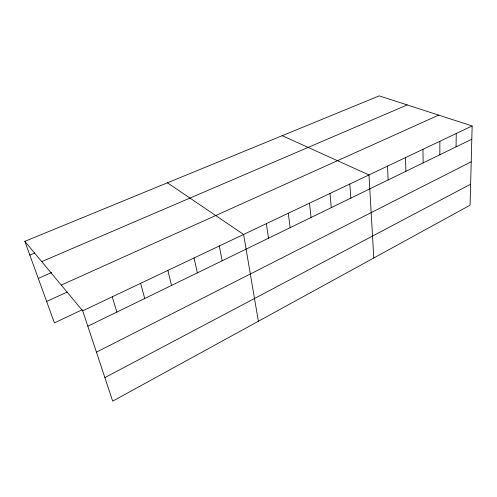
<?xml version="1.0" encoding="UTF-8"?>
<svg xmlns="http://www.w3.org/2000/svg" width="497" height="497" viewBox="0 0 497 497"><rect width="100%" height="100%" fill="white"/><g stroke="black" fill="none" stroke-linecap="round" stroke-linejoin="round"><path stroke-width="0.75" d="M439.839 154.766L439.851 141.291M456.06 146.87L456.24 133.507M472.15 125.958L470.075 205.199L112.689 401.129L82.701 310.836L24.85 241.343L379.23 95.871L472.15 125.958L82.701 310.836M104.879 377.608L470.622 184.207M96.43 352.168L471.212 161.786M87.807 326.218L471.802 139.203M82.073 309.811L54.421 322.913L24.85 241.343M46.637 301.443L67.3 292.006M61.268 285.085L438.683 115.118M38.288 278.401L51.719 272.505M41.736 261.621L407.217 104.929M29.832 255.079L34.771 252.998M282.221 135.693L368.973 174.938L373.794 257.986M167.427 182.815L243.598 234.454L258.365 321.267M112.247 296.808L116.838 312.079M140.614 283.34L144.72 298.498M167.868 270.405L171.533 285.44M194.078 257.962L197.328 272.878M219.307 245.984L222.165 260.782M266.336 223.662L268.504 238.218M288.285 213.238L290.142 227.676M309.482 203.174L311.054 217.493M329.977 193.445L331.275 207.64M349.795 184.039L350.845 198.11M387.536 166.122L388.126 179.957M405.521 157.586L405.9 171.297M422.947 149.311L423.127 162.91"/></g></svg>
